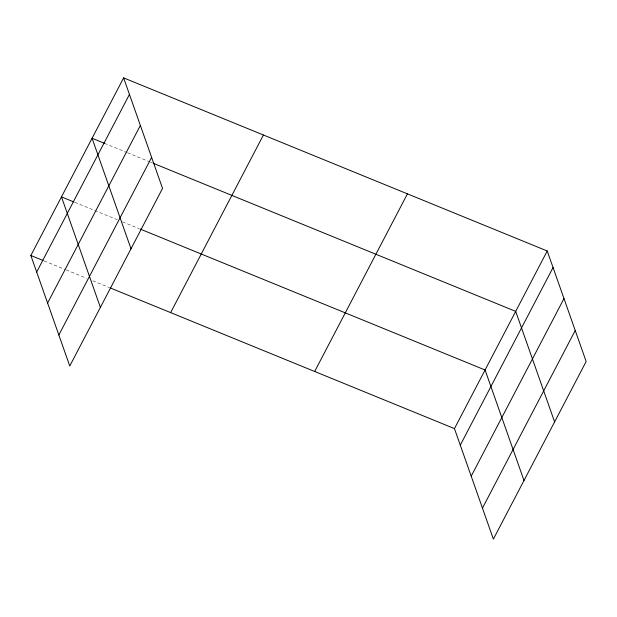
<?xml version="1.0" encoding="UTF-8"?>
<svg xmlns="http://www.w3.org/2000/svg" width="617" height="617" viewBox="0 0 617 617"><rect width="100%" height="100%" fill="white"/><g stroke="black" fill="none" stroke-linecap="round" stroke-linejoin="round"><path stroke-width="0.46" stroke-dasharray="3.08 2.31" d="M104.466 143.329L126.585 152.368M127.472 152.731L149.584 161.77M150.471 162.132L152.245 162.857M74.734 202.307L117.207 219.66M122.513 221.827L139.326 228.699M44.123 260.914L65.356 269.598M66.243 269.953L86.588 278.275M92.781 280.804L109.595 287.676"/><path stroke-width="0.93" d="M123.624 77.881L162.541 188.393L69.767 366.012L30.85 255.492L123.624 77.881L547.233 250.988L586.15 361.508L493.376 539.119L454.459 428.607L547.233 250.988M36.673 272.043L129.447 94.424M47.594 303.047L140.368 125.436M58.846 335L151.62 157.389M170.639 312.618L263.413 135.007M314.67 371.48L407.436 193.861M460.29 445.15L553.056 267.531M471.211 476.162L563.977 298.543M482.463 508.107L575.229 330.496M104.466 143.329L92.08 138.27L130.997 248.782M153.124 163.22L515.689 311.377L554.606 421.897M73.847 201.944L61.461 196.885L100.386 307.397M140.206 229.061L485.078 369.992L523.995 480.504M30.85 255.492L43.236 260.559M110.482 288.031L454.459 428.607"/></g></svg>
